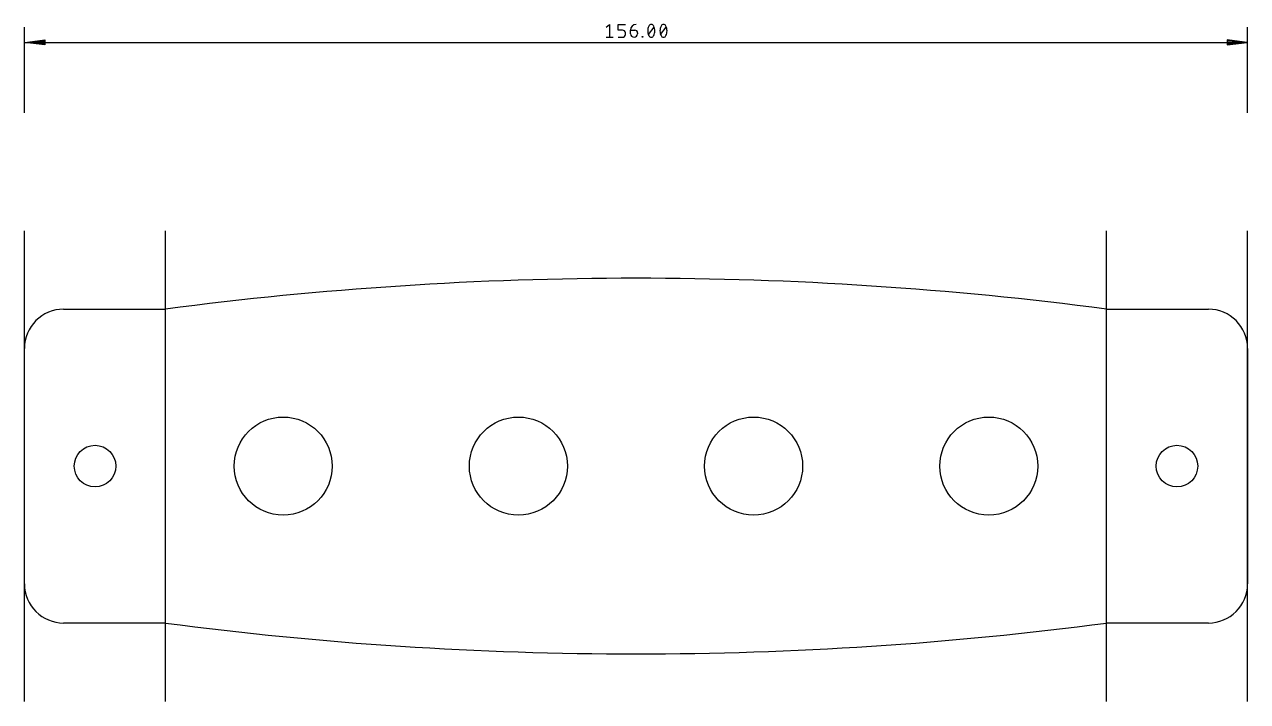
# Model space of a CAD drawing. Extents: x -78 to 78, y -30 to 56.
import ezdxf

# ---------------------------------------------------------------- set-up
doc = ezdxf.new("R2010")
doc.units = 0
for name, color, linetype in [('20', 31, 'CONTINUOUS'), ('21', 253, 'CONTINUOUS'), ('47', 253, 'CONTINUOUS')]:
    doc.layers.add(name, color=color, linetype=linetype)

msp = doc.modelspace()

# ---------------------------------------------------------------- linework, layer by layer
at = {"layer": '20'}
for p, q in [((-73, 20), (-60, 20)), ((60, 20), (73, 20)), ((-78, -15), (-78, 15)), ((78, 15), (78, -15)), ((-60, -20), (-73, -20)), ((73, -20), (60, -20))]:
    msp.add_line(p, q, dxfattribs=at)
for centre, radius in [((-45, 0), 6.25), ((-15, 0), 6.25), ((15, 0), 6.25), ((45, 0), 6.25), ((-69, 0), 2.65), ((69, 0), 2.65)]:
    msp.add_circle(centre, radius, dxfattribs=at)
for centre, radius, start, end in [((0, -435.7452), 459.6779, 82.5, 97.5), ((-73, 15), 5, 90, 180), ((73, 15), 5, 0, 90), ((-73, -15), 5, 180, 270), ((73, -15), 5, 270, 0), ((0, 435.7452), 459.6779, 262.5, 277.5)]:
    msp.add_arc(centre, radius, start, end, dxfattribs=at)
at = {"layer": '21'}
for p, q in [((-78, -30), (-78, 30)), ((-60, -30), (-60, 30)), ((60, -30), (60, 30)), ((78, -30), (78, 30))]:
    msp.add_line(p, q, dxfattribs=at)
at = {"layer": '47'}
for p, q in [((-3.8244, 55.9151), (-3.3729, 56.2763)), ((-3.3729, 56.2763), (-3.3729, 54.6507)), ((-2.2613, 55.5538), (-2.2613, 56.2763)), ((-2.2613, 56.2763), (-1.3582, 56.2763)), ((-78, 45), (-78, 55.95)), ((-3.8244, 54.6507), (-2.9213, 54.6507)), ((-1.7194, 55.5538), (-2.2613, 55.5538)), ((-2.2613, 54.6507), (-1.7194, 54.6507)), ((-1.3582, 55.0119), (-1.3582, 55.1926)), ((-0.6982, 55.5538), (-0.1563, 55.5538)), ((-0.6982, 55.1023), (-0.6982, 55.5538)), ((0.2049, 55.1926), (0.2049, 55.1023)), ((0.8024, 54.6507), (0.8024, 54.741)), ((0.8024, 54.741), (0.8927, 54.741)), ((0.8927, 54.6507), (0.8024, 54.6507)), ((0.8927, 54.741), (0.8927, 54.6507)), ((1.5805, 55.0119), (2.303, 55.9151)), ((3.1436, 55.0119), (3.8661, 55.9151)), ((78, 45), (78, 55.95)), ((-77.935, 54), (-75.4, 54.3192)), ((-77.935, 54), (-75.4, 54.26)), ((-77.935, 54), (-75.4, 54.13)), ((-77.935, 54), (77.935, 54)), ((-75.4, 53.6808), (-77.935, 54)), ((-75.4, 53.87), (-77.935, 54)), ((-75.4, 53.74), (-77.935, 54)), ((-75.4, 54.3192), (-75.4, 53.6808)), ((77.935, 54), (75.4, 54.3192)), ((75.4, 54.3192), (75.4, 53.6808)), ((77.935, 54), (75.4, 54.26)), ((77.935, 54), (75.4, 54.13)), ((75.4, 53.6808), (77.935, 54)), ((75.4, 53.87), (77.935, 54)), ((75.4, 53.74), (77.935, 54))]:
    msp.add_line(p, q, dxfattribs=at)
for centre, radius, start, end in [((0.0243, 55.5538), 0.7225, 90, 180), ((1.9418, 55.9422), 0.3342, 90.0001, 161.0756), ((1.9418, 55.9421), 0.3342, 18.9248, 90), ((3.5049, 55.9422), 0.3342, 90.0001, 161.0756), ((3.5049, 55.9421), 0.3342, 18.9248, 90), ((-1.7194, 55.1926), 0.3612, 0, 90), ((-1.7194, 55.0119), 0.3612, 270, 0), ((-0.2466, 55.1023), 0.4516, 180, 0), ((-0.1563, 55.1926), 0.3612, 0, 90), ((2.8298, 55.4635), 1.3396, 154.0109, 180.0001), ((2.8298, 55.4635), 1.3396, 180, 205.9889), ((1.9418, 54.9849), 0.3342, 198.925, 270), ((1.9418, 54.9849), 0.3342, 269.9999, 341.0745), ((1.0537, 55.4635), 1.3396, 360, 25.9891), ((1.0537, 55.4635), 1.3396, 334.0111, 360), ((4.3929, 55.4635), 1.3396, 154.0109, 180.0001), ((4.393, 55.4635), 1.3396, 180, 205.9889), ((3.5049, 54.9849), 0.3342, 198.925, 270), ((3.5049, 54.9849), 0.3342, 269.9999, 341.0745), ((2.6168, 55.4635), 1.3396, 360, 25.9891), ((2.6168, 55.4635), 1.3396, 334.0111, 360)]:
    msp.add_arc(centre, radius, start, end, dxfattribs=at)

doc.saveas('drawing.dxf')
